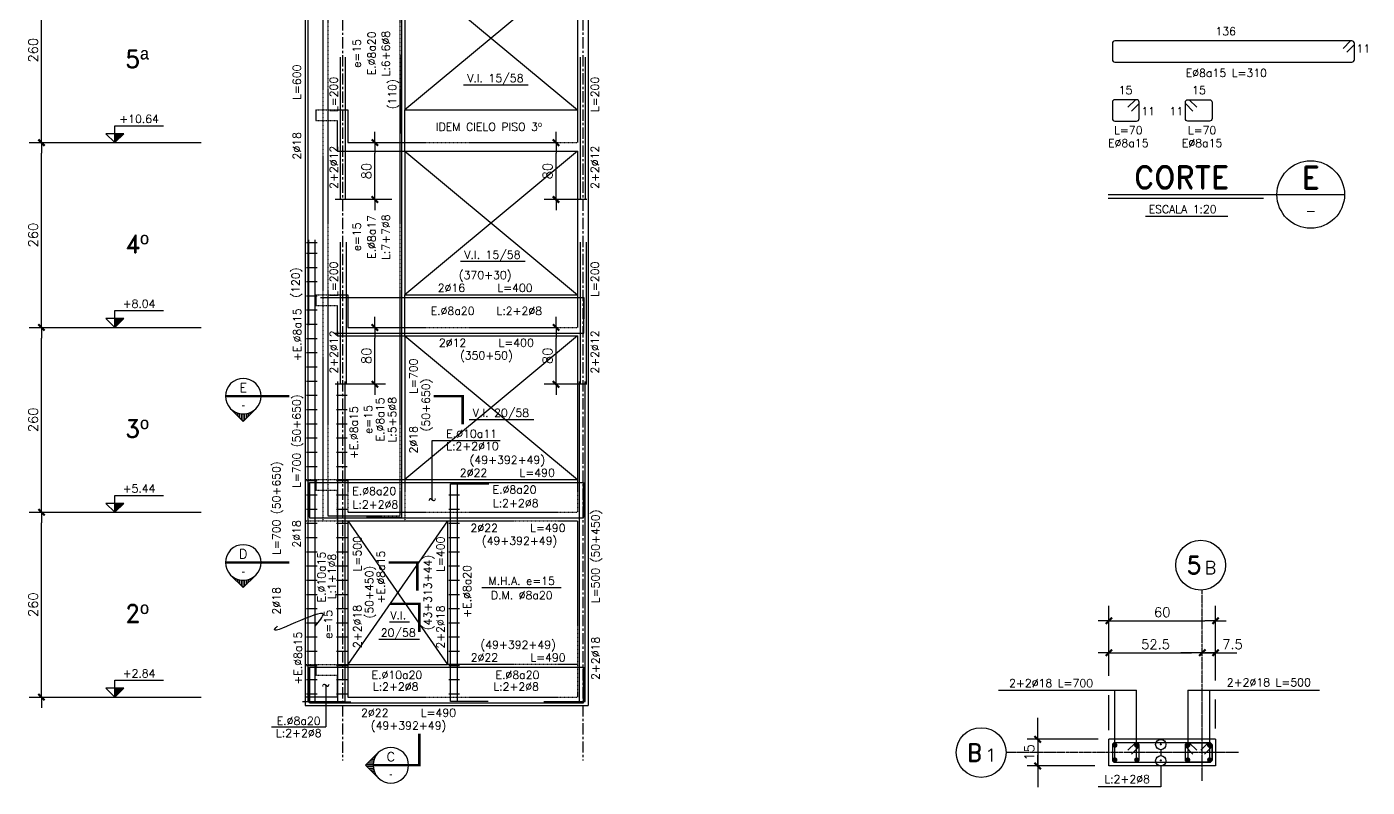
# Model space of a CAD drawing. Header units: millimetres. Extents: x 7459 to 12214, y -1151 to 2331.
# Drawn here: x 10129 to 12013, y -36 to 1033 of the extents above; entities that cross this region are included whole.
import ezdxf
from ezdxf.enums import TextEntityAlignment as Align

# ---------------------------------------------------------------- set-up
doc = ezdxf.new("R2010")
doc.units = ezdxf.units.MM
doc.header["$LTSCALE"] = 0.5
for name, pattern in [('CENTER', [50.8, 31.75, -6.35, 6.35, -6.35]), ('DASHED', [0.75, 0.5, -0.25]), ('EJES', [12.5, 10, -1, 0.5, -1])]:
    doc.linetypes.add(name, pattern=pattern)
for name, color, linetype in [('A-LINEA 015', 6, 'Continuous'), ('CONTORNOS', 3, 'Continuous'), ('CORTES', 5, 'Continuous'), ('COTAS1', 2, 'Continuous'), ('Cotas2', 1, 'Continuous'), ('EJES', 1, 'CENTER'), ('fe', 7, 'Continuous'), ('NIVELES', 3, 'Continuous'), ('SEGMENTOS1', 2, 'DASHED'), ('TEXTOS-SM', 3, 'Continuous'), ('TEXTOS1', 9, 'Continuous'), ('textos2', 2, 'Continuous'), ('VANOS', 1, 'Continuous')]:
    doc.layers.add(name, color=color, linetype=linetype)
doc.styles.add('ROMAND', font='romand')
doc.styles.add('ROMANS', font='romans')
doc.styles.add('ROMANS0', font='romans.shx')
doc.styles.add('SIETE50', font='ROMAND.SHX', dxfattribs={"height": 31.5})
doc.styles.get("Standard").update_dxf_attribs({"font": 'techl___.ttf'})
doc.dimstyles.new('ING20', dxfattribs={"dimscale": 50, "dimtxt": 0.27, "dimasz": 0.3, "dimexe": 0.3, "dimexo": 1, "dimgap": 0.1, "dimtad": 1, "dimlfac": 0.4, "dimzin": 12, "dimdsep": 46, "dimtxsty": 'ROMANS', "dimblk1": 'TICK1', "dimblk2": 'TICK1', "dimsah": 1, "dimcen": 0.09, "dimse1": 1, "dimse2": 1, "dimclrd": 2, "dimclre": 1, "dimclrt": 3, "dimadec": 0, "dimazin": 0, "dimtfac": 1, "dimtix": 1, "dimtmove": 2, "dimatfit": 3, "dimldrblk": 'TICK1', "dimfxl": 1, "dimtolj": 1, "dimtzin": 12, "dimarcsym": 0})
doc.dimstyles.new('ING50', dxfattribs={"dimscale": 50, "dimtxt": 0.27, "dimasz": 0.3, "dimexe": 0.2, "dimexo": 1, "dimgap": 0.1, "dimtad": 1, "dimzin": 12, "dimdsep": 46, "dimtxsty": 'ROMANS', "dimblk1": 'TICK1', "dimblk2": 'TICK1', "dimsah": 1, "dimcen": 0.09, "dimse1": 1, "dimse2": 1, "dimclrd": 2, "dimclre": 4, "dimclrt": 3, "dimadec": 0, "dimazin": 0, "dimtfac": 1, "dimtix": 1, "dimtmove": 2, "dimatfit": 3, "dimldrblk": 'TICK1', "dimfxl": 1, "dimtolj": 1, "dimtzin": 12, "dimarcsym": 0})

# ---------------------------------------------------------------- blocks, each defined once
blk = doc.blocks.new('TICK1')
at = {"color": 2}
for points in [[(0, 0), (-1, 0)], [(0, 0), (1, 0)]]:
    blk.add_lwpolyline(points, dxfattribs=at)
at = {"color": 2, "const_width": 0.2}
blk.add_lwpolyline([(-0.3, -0.3), (0.3, 0.3)], dxfattribs=at)
blk = doc.blocks.new('*D20')
at = {"layer": 'CORTES', "color": 2, "lineweight": -2}
for p, q in [((11549.6, 46), (11549.6, 61)), ((11549.6, 31), (11549.6, -6.5)), ((11549.6, -21.5), (11549.6, -36.5))]:
    blk.add_line(p, q, dxfattribs=at)
at = {"layer": 'Defpoints', "color": 0}
for p in [(11549.6, 31), (11549.6, -6.5), (11549.6, -6.5)]:
    blk.add_point(p, dxfattribs=at)
at = {"layer": 'CORTES', "color": 2, "lineweight": -2, "xscale": 15, "yscale": 15, "zscale": 15}
for p, rotation in [((11549.6, 31), 270), ((11549.6, -6.5), 90)]:
    blk.add_blockref('TICK1', p, dxfattribs=dict(at, rotation=rotation))
at = {"layer": 'CORTES', "color": 3, "insert": (11537.9, 12.3), "char_height": 13.5, "attachment_point": 5, "rotation": 90, "style": 'ROMANS'}
blk.add_mtext('\\A1;15', dxfattribs=at)
blk = doc.blocks.new('*D21')
at = {"layer": 'CORTES', "color": 2, "lineweight": -2}
for p, q in [((11765.9, 152.8), (11750.9, 152.8)), ((11780.9, 152.8), (11799.6, 152.8)), ((11814.6, 152.8), (11829.6, 152.8))]:
    blk.add_line(p, q, dxfattribs=at)
at = {"layer": 'Defpoints', "color": 0}
for p in [(11780.9, 152.8), (11799.6, 152.8), (11799.6, 152.8)]:
    blk.add_point(p, dxfattribs=at)
at = {"layer": 'CORTES', "color": 2, "lineweight": -2, "xscale": 15, "yscale": 15, "zscale": 15}
blk.add_blockref('TICK1', (11780.9, 152.8), dxfattribs=at)
at = {"layer": 'CORTES', "color": 2, "lineweight": -2, "xscale": 15, "yscale": 15, "zscale": 15, "rotation": 180}
blk.add_blockref('TICK1', (11799.6, 152.8), dxfattribs=at)
at = {"layer": 'CORTES', "color": 3, "insert": (11823.3, 164.6), "char_height": 13.5, "attachment_point": 5, "style": 'ROMANS'}
blk.add_mtext('\\A1;7.5', dxfattribs=at)
blk = doc.blocks.new('*D22')
at = {"layer": 'CORTES', "color": 2, "lineweight": -2}
blk.add_line((11664.6, 152.8), (11765.9, 152.8), dxfattribs=at)
at = {"layer": 'Defpoints', "color": 0}
for p in [(11649.6, 152.8), (11780.9, 152.8), (11780.9, 152.8)]:
    blk.add_point(p, dxfattribs=at)
at = {"layer": 'CORTES', "color": 2, "lineweight": -2, "xscale": 15, "yscale": 15, "zscale": 15, "rotation": 180}
blk.add_blockref('TICK1', (11649.6, 152.8), dxfattribs=at)
at = {"layer": 'CORTES', "color": 2, "lineweight": -2, "xscale": 15, "yscale": 15, "zscale": 15}
blk.add_blockref('TICK1', (11780.9, 152.8), dxfattribs=at)
at = {"layer": 'CORTES', "color": 3, "insert": (11715.2, 164.6), "char_height": 13.5, "attachment_point": 5, "style": 'ROMANS'}
blk.add_mtext('\\A1;52.5', dxfattribs=at)
blk = doc.blocks.new('eje-3')
at = {"color": 3, "linetype": 'Continuous'}
blk.add_circle((0, 0), 35, dxfattribs=at)
at = {"color": 5, "linetype": 'Continuous', "style": 'ROMAND'}
for height, p in [(25, (-9.2, 0)), (18, (13.7, -3.6))]:
    blk.add_attdef('0', text='', height=height, dxfattribs=at).set_placement(p, align=Align.MIDDLE)
blk = doc.blocks.new('nivel-el')
at = {"linetype": 'Continuous'}
blk.add_hatch(color=1, dxfattribs=at).paths.add_polyline_path([(0, 0), (12.5, 12.5), (0, 12.5)])
at = {"color": 3}
blk.add_lwpolyline([(0, 0), (12.5, 12.5), (0, 12.5), (-12.5, 12.5), (0, 0), (0, 12.5), (0, 23.6), (68.4, 23.6)], dxfattribs=at)
at = {"color": 3, "style": 'ROMANS'}
blk.add_attdef('%%P0.00', text='', height=11.2, dxfattribs=at).set_placement((34, 27.7), align=Align.CENTER)
blk = doc.blocks.new('*D30')
at = {"layer": 'COTAS1', "color": 2, "lineweight": -2}
blk.add_line((10149.3, 105.3), (10149.3, 335.3), dxfattribs=at)
at = {"layer": 'Defpoints', "color": 0}
for p in [(10149.3, 350.3), (10160.9, 350.3), (10160.9, 90.3)]:
    blk.add_point(p, dxfattribs=at)
at = {"layer": 'COTAS1', "color": 2, "lineweight": -2, "xscale": 15, "yscale": 15, "zscale": 15}
for p, rotation in [((10149.3, 350.3), 90), ((10149.3, 90.3), 270)]:
    blk.add_blockref('TICK1', p, dxfattribs=dict(at, rotation=rotation))
at = {"layer": 'COTAS1', "color": 3, "insert": (10137.6, 220.3), "char_height": 13.5, "attachment_point": 5, "rotation": 90, "style": 'ROMANS'}
blk.add_mtext('\\A1;260', dxfattribs=at)
blk = doc.blocks.new('*D31')
at = {"layer": 'COTAS1', "color": 2, "lineweight": -2}
blk.add_line((10149.3, 365.3), (10149.3, 595.3), dxfattribs=at)
at = {"layer": 'Defpoints', "color": 0}
for p in [(10149.3, 610.3), (10160.9, 610.3), (10160.9, 350.3)]:
    blk.add_point(p, dxfattribs=at)
at = {"layer": 'COTAS1', "color": 2, "lineweight": -2, "xscale": 15, "yscale": 15, "zscale": 15}
for p, rotation in [((10149.3, 610.3), 90), ((10149.3, 350.3), 270)]:
    blk.add_blockref('TICK1', p, dxfattribs=dict(at, rotation=rotation))
at = {"layer": 'COTAS1', "color": 3, "insert": (10137.6, 480.3), "char_height": 13.5, "attachment_point": 5, "rotation": 90, "style": 'ROMANS'}
blk.add_mtext('\\A1;260', dxfattribs=at)
blk = doc.blocks.new('*D32')
at = {"layer": 'COTAS1', "color": 2, "lineweight": -2}
blk.add_line((10149.3, 625.3), (10149.3, 855.3), dxfattribs=at)
at = {"layer": 'Defpoints', "color": 0}
for p in [(10149.3, 870.3), (10160.9, 870.3), (10160.9, 610.3)]:
    blk.add_point(p, dxfattribs=at)
at = {"layer": 'COTAS1', "color": 2, "lineweight": -2, "xscale": 15, "yscale": 15, "zscale": 15}
for p, rotation in [((10149.3, 870.3), 90), ((10149.3, 610.3), 270)]:
    blk.add_blockref('TICK1', p, dxfattribs=dict(at, rotation=rotation))
at = {"layer": 'COTAS1', "color": 3, "insert": (10137.6, 740.3), "char_height": 13.5, "attachment_point": 5, "rotation": 90, "style": 'ROMANS'}
blk.add_mtext('\\A1;260', dxfattribs=at)
blk = doc.blocks.new('*D33')
at = {"layer": 'COTAS1', "color": 2, "lineweight": -2}
blk.add_line((10149.3, 885.3), (10149.3, 1115.3), dxfattribs=at)
at = {"layer": 'Defpoints', "color": 0}
for p in [(10149.3, 1130.3), (10160.9, 1130.3), (10160.9, 870.3)]:
    blk.add_point(p, dxfattribs=at)
at = {"layer": 'COTAS1', "color": 2, "lineweight": -2, "xscale": 15, "yscale": 15, "zscale": 15}
for p, rotation in [((10149.3, 1130.3), 90), ((10149.3, 870.3), 270)]:
    blk.add_blockref('TICK1', p, dxfattribs=dict(at, rotation=rotation))
at = {"layer": 'COTAS1', "color": 3, "insert": (10137.6, 1000.3), "char_height": 13.5, "attachment_point": 5, "rotation": 90, "style": 'ROMANS'}
blk.add_mtext('\\A1;260', dxfattribs=at)
blk = doc.blocks.new('*D25')
at = {"layer": 'COTAS1', "color": 2, "lineweight": -2}
blk.add_line((10617.9, 805.3), (10617.9, 855.3), dxfattribs=at)
at = {"layer": 'Defpoints', "color": 0}
for p in [(10617.9, 870.3), (10629.5, 870.3), (10629.5, 790.3)]:
    blk.add_point(p, dxfattribs=at)
at = {"layer": 'COTAS1', "color": 2, "lineweight": -2, "xscale": 15, "yscale": 15, "zscale": 15}
for p, rotation in [((10617.9, 870.3), 90), ((10617.9, 790.3), 270)]:
    blk.add_blockref('TICK1', p, dxfattribs=dict(at, rotation=rotation))
at = {"layer": 'COTAS1', "color": 3, "insert": (10606.1, 830.3), "char_height": 13.5, "attachment_point": 5, "rotation": 90, "style": 'ROMANS'}
blk.add_mtext('\\A1;80', dxfattribs=at)
blk = doc.blocks.new('*D26')
at = {"layer": 'COTAS1', "color": 2, "lineweight": -2}
blk.add_line((10617.9, 545.3), (10617.9, 595.3), dxfattribs=at)
at = {"layer": 'Defpoints', "color": 0}
for p in [(10617.9, 610.3), (10629.5, 610.3), (10629.5, 530.3)]:
    blk.add_point(p, dxfattribs=at)
at = {"layer": 'COTAS1', "color": 2, "lineweight": -2, "xscale": 15, "yscale": 15, "zscale": 15}
for p, rotation in [((10617.9, 610.3), 90), ((10617.9, 530.3), 270)]:
    blk.add_blockref('TICK1', p, dxfattribs=dict(at, rotation=rotation))
at = {"layer": 'COTAS1', "color": 3, "insert": (10606.1, 570.3), "char_height": 13.5, "attachment_point": 5, "rotation": 90, "style": 'ROMANS'}
blk.add_mtext('\\A1;80', dxfattribs=at)
blk = doc.blocks.new('*D28')
at = {"layer": 'COTAS1', "color": 2, "lineweight": -2}
blk.add_line((10872.5, 805.3), (10872.5, 855.3), dxfattribs=at)
at = {"layer": 'Defpoints', "color": 0}
for p in [(10872.5, 870.3), (10884.1, 870.3), (10884.1, 790.3)]:
    blk.add_point(p, dxfattribs=at)
at = {"layer": 'COTAS1', "color": 2, "lineweight": -2, "xscale": 15, "yscale": 15, "zscale": 15}
for p, rotation in [((10872.5, 870.3), 90), ((10872.5, 790.3), 270)]:
    blk.add_blockref('TICK1', p, dxfattribs=dict(at, rotation=rotation))
at = {"layer": 'COTAS1', "color": 3, "insert": (10860.7, 830.3), "char_height": 13.5, "attachment_point": 5, "rotation": 90, "style": 'ROMANS'}
blk.add_mtext('\\A1;80', dxfattribs=at)
blk = doc.blocks.new('*D29')
at = {"layer": 'COTAS1', "color": 2, "lineweight": -2}
blk.add_line((10872.5, 545.3), (10872.5, 595.3), dxfattribs=at)
at = {"layer": 'Defpoints', "color": 0}
for p in [(10872.5, 610.3), (10884.1, 610.3), (10884.1, 530.3)]:
    blk.add_point(p, dxfattribs=at)
at = {"layer": 'COTAS1', "color": 2, "lineweight": -2, "xscale": 15, "yscale": 15, "zscale": 15}
for p, rotation in [((10872.5, 610.3), 90), ((10872.5, 530.3), 270)]:
    blk.add_blockref('TICK1', p, dxfattribs=dict(at, rotation=rotation))
at = {"layer": 'COTAS1', "color": 3, "insert": (10860.7, 570.3), "char_height": 13.5, "attachment_point": 5, "rotation": 90, "style": 'ROMANS'}
blk.add_mtext('\\A1;80', dxfattribs=at)
blk = doc.blocks.new('*X12')
at = {"color": 0}
for p, q in [((2587.5, 1330.3), (2587.5, 1337.9)), ((2590, 1330.5), (2590, 1340.4)), ((2592.5, 1330.4), (2592.5, 1338.9)), ((2575, 1325.1), (2575, 1325.4)), ((2577.5, 1326.9), (2577.5, 1327.9)), ((2580, 1328.2), (2580, 1330.4)), ((2582.5, 1329.2), (2582.5, 1332.9)), ((2585, 1329.9), (2585, 1335.4)), ((2595, 1330.1), (2595, 1336.4)), ((2597.5, 1329.5), (2597.5, 1333.9)), ((2600, 1328.6), (2600, 1331.4)), ((2602.5, 1327.4), (2602.5, 1328.9)), ((2605, 1325.9), (2605, 1326.4)), ((2607.5, 1323.8), (2607.5, 1323.9))]:
    blk.add_line(p, q, dxfattribs=at)
blk = doc.blocks.new('corte7')
at = {"color": 2, "linetype": 'Continuous'}
for p, q in [((-17.7, -17.7), (0, -35.4)), ((0, -35.4), (17.7, -17.7))]:
    blk.add_line(p, q, dxfattribs=at)
at = {"color": 2, "linetype": 'Continuous', "const_width": 3.5}
blk.add_lwpolyline([(-25, 0), (64.6, 0)], dxfattribs=at)
at = {"color": 1, "linetype": 'Continuous'}
blk.add_arc((0, 0), 25, 315, 225, dxfattribs=at)
at = {"color": 2, "linetype": 'Continuous'}
blk.add_arc((0, 0), 25, 225, 315, dxfattribs=at)
at = {"color": 2, "linetype": 'Continuous', "xscale": -1, "rotation": 180}
blk.add_blockref('*X12', (-2590.5, 1305.5), dxfattribs=at)
at = {"color": 3, "linetype": 'Continuous', "style": 'ROMAND'}
blk.add_attdef('A', text='', height=13, dxfattribs=at).set_placement((0, 12), align=Align.MIDDLE)
at = {"color": 3, "linetype": 'Continuous'}
blk.add_attdef('-', text='', height=13, dxfattribs=at).set_placement((0, -12), align=Align.MIDDLE)
blk = doc.blocks.new('corte9')
at = {"color": 2, "const_width": 3.51}
blk.add_lwpolyline([(0, 39.5), (0, 0), (40.5, 0)], dxfattribs=at)
blk = doc.blocks.new('*X7')
at = {"color": 0}
for p, q in [((2610.1, 1260), (2610.4, 1260)), ((2611.9, 1257.5), (2612.9, 1257.5)), ((2613.2, 1255), (2615.4, 1255)), ((2614.2, 1252.5), (2617.9, 1252.5)), ((2614.9, 1250), (2620.4, 1250)), ((2615.3, 1247.5), (2622.9, 1247.5)), ((2615.5, 1245), (2625.4, 1245)), ((2608.8, 1227.5), (2608.9, 1227.5)), ((2610.9, 1230), (2611.4, 1230)), ((2612.4, 1232.5), (2613.9, 1232.5)), ((2613.6, 1235), (2616.4, 1235)), ((2614.5, 1237.5), (2618.9, 1237.5)), ((2615.1, 1240), (2621.4, 1240)), ((2615.4, 1242.5), (2623.9, 1242.5))]:
    blk.add_line(p, q, dxfattribs=at)
blk = doc.blocks.new('corte6')
at = {"color": 2, "linetype": 'Continuous'}
for p, q in [((-57.7, 17.7), (-75.4, 0)), ((-75.4, 0), (-57.7, -17.7))]:
    blk.add_line(p, q, dxfattribs=at)
at = {"color": 2, "linetype": 'Continuous', "const_width": 3.5}
blk.add_lwpolyline([(-65, 0), (0, 0), (0, 44.5)], dxfattribs=at)
at = {"color": 1, "linetype": 'Continuous'}
blk.add_arc((-40, 0), 25, 225, 135, dxfattribs=at)
at = {"color": 2, "linetype": 'Continuous'}
blk.add_arc((-40, 0), 25, 135, 225, dxfattribs=at)
at = {"color": 2, "linetype": 'Continuous', "xscale": -1}
blk.add_blockref('*X7', (2550.5, -1244.5), dxfattribs=at)
at = {"color": 3, "linetype": 'Continuous', "style": 'ROMAND'}
blk.add_attdef('C', text='', height=13, dxfattribs=at).set_placement((-40, 12), align=Align.MIDDLE_CENTER)
at = {"color": 3, "linetype": 'Continuous'}
blk.add_attdef('-', text='', height=13, dxfattribs=at).set_placement((-40, -12), align=Align.MIDDLE)
blk = doc.blocks.new('*D69')
at = {"layer": 'CORTES', "color": 2, "lineweight": -2}
blk.add_line((11664.6, 197.8), (11784.6, 197.8), dxfattribs=at)
at = {"layer": 'Defpoints', "color": 0}
for p in [(11649.6, 197.8), (11799.6, 197.8), (11799.6, 197.8)]:
    blk.add_point(p, dxfattribs=at)
at = {"layer": 'CORTES', "color": 2, "lineweight": -2, "xscale": 15, "yscale": 15, "zscale": 15, "rotation": 180}
blk.add_blockref('TICK1', (11649.6, 197.8), dxfattribs=at)
at = {"layer": 'CORTES', "color": 2, "lineweight": -2, "xscale": 15, "yscale": 15, "zscale": 15}
blk.add_blockref('TICK1', (11799.6, 197.8), dxfattribs=at)
at = {"layer": 'CORTES', "color": 3, "insert": (11724.6, 209.6), "char_height": 13.5, "attachment_point": 5, "style": 'ROMANS'}
blk.add_mtext('\\A1;60', dxfattribs=at)
blk = doc.blocks.new('t-corte')
at = {"color": 6}
for p, q in [((-169.7, -4.9), (162.3, -4.9)), ((-169.7, -9.9), (48.3, -9.9))]:
    blk.add_line(p, q, dxfattribs=at)
at = {"color": 3}
blk.add_line((-117.3, -35.3), (-1.8, -35.3), dxfattribs=at)
blk.add_circle((114.8, -4.9), 47.5, dxfattribs=at)
at = {"color": 6, "style": 'SIETE50'}
blk.add_text('CORTE', height=31.5, dxfattribs=at).set_placement((-133.4, 3.7))
blk.add_attdef('A', text='', height=31.5, dxfattribs=at).set_placement((114.9, 18.7), align=Align.MIDDLE_CENTER)
at = {"color": 3, "style": 'ROMANS'}
blk.add_attdef('ESCALA', (-113, -31.1), '', height=11.2, dxfattribs=at)
blk.add_attdef('-', text='', height=13, dxfattribs=at).set_placement((115, -27.7), align=Align.MIDDLE)

msp = doc.modelspace()

# ---------------------------------------------------------------- linework, layer by layer
at = {"layer": 'CONTORNOS', "ltscale": 0.5}
for p, q in [((10519.998, 1936.333), (10519.998, 78.332)), ((10917.498, 1936.333), (10917.498, 78.332)), ((10659.998, 1118.333), (10659.998, 916.333)), ((10902.498, 1118.333), (10902.498, 916.333)), ((10659.998, 916.333), (10902.498, 916.333)), ((10659.998, 858.333), (10902.498, 858.333)), ((10659.998, 858.333), (10659.998, 656.333)), ((10902.498, 858.333), (10902.498, 656.333)), ((10659.998, 656.333), (10902.498, 656.333)), ((10659.998, 598.333), (10902.498, 598.333)), ((10659.998, 598.333), (10659.998, 396.333)), ((10902.498, 598.333), (10902.498, 396.333)), ((10659.998, 396.333), (10902.498, 396.333)), ((10579.998, 338.333), (10719.998, 338.333)), ((10579.998, 338.333), (10579.998, 136.332)), ((10719.998, 338.333), (10719.998, 136.332)), ((10579.998, 136.332), (10719.998, 136.332)), ((10519.998, 78.332), (10917.498, 78.332))]:
    msp.add_line(p, q, dxfattribs=at)
at = {"layer": 'CORTES', "color": 7, "ltscale": 0.5}
for p, q in [((11989.318, 1013.471), (11978.712, 1002.865)), ((11994.618, 1008.171), (11984.012, 997.565)), ((11686.818, 930.557), (11676.212, 919.951)), ((11692.118, 925.257), (11681.512, 914.651)), ((11757.118, 925.257), (11767.725, 914.651)), ((11762.418, 930.557), (11773.025, 919.951))]:
    msp.add_line(p, q, dxfattribs=at)
at = {"layer": 'CORTES', "color": 1, "linetype": 'EJES'}
for p, q in [((11780.868, -27.325), (11780.868, 240.908)), ((11831.641, 12.299), (11505.002, 12.299))]:
    msp.add_line(p, q, dxfattribs=at)
at = {"layer": 'CORTES', "color": 1}
for p, q in [((11649.618, 120.443), (11649.618, 218.78)), ((11799.618, 113.535), (11799.618, 218.78)), ((11494.431, 99.88), (11688.618, 99.88)), ((11658.118, 2.052), (11658.118, 99.88)), ((11688.618, 2.052), (11688.618, 99.88)), ((11760.618, 99.88), (11945.57, 99.88)), ((11760.618, 99.88), (11760.618, 2.052)), ((11791.115, 99.88), (11791.115, 2.052)), ((11649.618, 43.881), (11649.618, 93.137)), ((11799.618, 46.049), (11799.618, 86.749)), ((11634.618, 31.049), (11534.618, 31.049)), ((11722.559, 16.347), (11722.559, 7.973)), ((11629.829, -6.451), (11534.618, -6.451)), ((11722.559, -6.504), (11722.559, -35.681)), ((11722.559, -35.681), (11634.648, -35.681))]:
    msp.add_line(p, q, dxfattribs=at)
at = {"layer": 'CORTES'}
for p, q in [((11649.618, -6.451), (11649.618, 31.049)), ((11799.618, 31.049), (11649.618, 31.049)), ((11799.618, 31.049), (11799.618, -6.451)), ((11799.618, -6.451), (11649.618, -6.451))]:
    msp.add_line(p, q, dxfattribs=at)
at = {"layer": 'CORTES', "color": 2}
for p, q in [((11686.818, 26.052), (11676.212, 15.445)), ((11692.118, 20.752), (11681.512, 10.145)), ((11757.118, 20.752), (11767.725, 10.145)), ((11762.418, 26.052), (11773.025, 15.445)), ((11789.315, 26.052), (11778.709, 15.445)), ((11794.615, 20.752), (11784.009, 10.145))]:
    msp.add_line(p, q, dxfattribs=at)
at = {"layer": 'CORTES', "color": 7, "ltscale": 0.5, "elevation": 0}
for points in [[(11654.618, 986.971, 0.41421356), (11658.118, 983.471), (11991.118, 983.471, 0.41421356), (11994.618, 986.971), (11994.618, 998.471), (11994.618, 1009.971, 0.41421356), (11991.118, 1013.471), (11658.118, 1013.471, 0.41421356), (11654.618, 1009.971)], [(11654.618, 904.057, 0.41421356), (11658.118, 900.557), (11688.618, 900.557, 0.41421356), (11692.118, 904.057), (11692.118, 915.557), (11692.118, 927.057, 0.41421356), (11688.618, 930.557), (11658.118, 930.557, 0.41421356), (11654.618, 927.057)], [(11794.618, 904.057, -0.41421356), (11791.118, 900.557), (11760.618, 900.557, -0.41421356), (11757.118, 904.057), (11757.118, 915.557), (11757.118, 927.057, -0.41421356), (11760.618, 930.557), (11791.118, 930.557, -0.41421356), (11794.618, 927.057)]]:
    msp.add_lwpolyline(points, format="xyb", close=True, dxfattribs=at)
at = {"layer": 'CORTES', "color": 2}
for points in [[(11654.618, 2.052, 0.41421356), (11658.118, -1.448), (11791.115, -1.448, 0.41421356), (11794.615, 2.052), (11794.615, 8.552), (11794.615, 22.552, 0.41421356), (11791.115, 26.052), (11658.118, 26.052, 0.41421356), (11654.618, 22.552)], [(11654.618, 2.052, 0.41421356), (11658.118, -1.448), (11688.618, -1.448, 0.41421356), (11692.118, 2.052), (11692.118, 8.552), (11692.118, 22.552, 0.41421356), (11688.618, 26.052), (11658.118, 26.052, 0.41421356), (11654.618, 22.552)], [(11794.618, 2.052, -0.41421356), (11791.118, -1.448), (11760.618, -1.448, -0.41421356), (11757.118, 2.052), (11757.118, 8.552), (11757.118, 22.552, -0.41421356), (11760.618, 26.052), (11791.118, 26.052, -0.41421356), (11794.618, 22.552)]]:
    msp.add_lwpolyline(points, format="xyb", close=True, dxfattribs=at)
at = {"layer": 'CORTES', "color": 2, "const_width": 3.5}
for points in [[(11658.118, 24.302, 1), (11658.118, 20.802, 1)], [(11688.618, 24.302, -1), (11688.618, 20.802, -1)], [(11760.621, 24.302, -1), (11760.621, 20.802, -1)], [(11791.115, 24.302, 1), (11791.115, 20.802, 1)], [(11658.118, 3.802, 1), (11658.118, 0.302, 1)], [(11688.618, 3.802, -1), (11688.618, 0.302, -1)], [(11760.621, 3.802, -1), (11760.621, 0.302, -1)], [(11791.115, 3.802, 1), (11791.115, 0.302, 1)]]:
    msp.add_lwpolyline(points, format="xyb", close=True, dxfattribs=at)
at = {"layer": 'CORTES', "color": 2, "ltscale": 0.5, "const_width": 1.5}
for points in [[(11721.826, 23.863, 1), (11723.326, 23.863, 1)], [(11721.826, 1.268, -1), (11723.326, 1.268, -1)]]:
    msp.add_lwpolyline(points, format="xyb", close=True, dxfattribs=at)
at = {"layer": 'CORTES', "color": 1}
for centre in [(11722.559, 23.586), (11722.559, 0.735)]:
    msp.add_circle(centre, 7.239, dxfattribs=at)
at = {"layer": 'Cotas2'}
for p, q in [((10131.849, 870.333), (10373.879, 870.333)), ((10131.849, 610.333), (10373.879, 610.333)), ((10131.849, 350.333), (10373.879, 350.333)), ((10131.849, 90.332), (10373.879, 90.332))]:
    msp.add_line(p, q, dxfattribs=at)
at = {"layer": 'EJES'}
for p, q in [((10572.498, 2136.175), (10572.498, 0.992)), ((10909.998, 2136.264), (10909.998, 0.992))]:
    msp.add_line(p, q, dxfattribs=at)
at = {"layer": 'fe', "color": 6, "ltscale": 0.5}
for p, q in [((10654.998, 883.333), (10654.998, 993.333)), ((10524.998, 613.332), (10524.998, 733.332))]:
    msp.add_line(p, q, dxfattribs=at)
at = {"layer": 'fe', "color": 1, "ltscale": 0.5}
for p, q in [((10641.804, 790.333), (10561.921, 790.333)), ((10915.759, 790.333), (10855.755, 790.333)), ((10521.908, 729.869), (10536.897, 729.869)), ((10521.908, 714.869), (10536.897, 714.869)), ((10521.908, 694.869), (10536.897, 694.869)), ((10521.908, 674.869), (10536.897, 674.869)), ((10521.908, 654.869), (10536.897, 654.869)), ((10521.908, 634.869), (10536.897, 634.869)), ((10521.908, 614.869), (10536.897, 614.869)), ((10521.908, 594.869), (10536.897, 594.869)), ((10521.908, 574.869), (10536.897, 574.869)), ((10521.908, 554.869), (10536.897, 554.869)), ((10521.908, 534.869), (10536.897, 534.869)), ((10632.862, 530.333), (10561.921, 530.333)), ((10915.759, 530.333), (10855.755, 530.333)), ((10521.908, 514.869), (10536.897, 514.869)), ((10563.908, 514.869), (10578.897, 514.869)), ((10521.908, 494.869), (10536.897, 494.869)), ((10563.908, 494.869), (10578.897, 494.869)), ((10521.908, 474.869), (10536.897, 474.869)), ((10563.908, 474.869), (10578.897, 474.869)), ((10521.908, 454.869), (10536.897, 454.869)), ((10563.908, 454.869), (10578.897, 454.869)), ((10521.908, 434.869), (10536.897, 434.869)), ((10563.908, 434.869), (10578.897, 434.869)), ((10698.446, 368.676), (10698.446, 451.284)), ((10698.446, 451.284), (10793.813, 451.284)), ((10521.908, 414.869), (10536.897, 414.869)), ((10563.908, 414.869), (10578.897, 414.869)), ((10521.908, 394.869), (10536.897, 394.869)), ((10563.908, 394.869), (10578.897, 394.869)), ((10521.908, 374.869), (10536.897, 374.869)), ((10563.908, 374.869), (10578.897, 374.869)), ((10721.908, 374.869), (10736.897, 374.869)), ((10521.908, 354.869), (10536.897, 354.869)), ((10563.908, 354.869), (10578.897, 354.869)), ((10721.908, 354.869), (10736.897, 354.869)), ((10521.908, 334.869), (10536.897, 334.869)), ((10563.908, 334.869), (10578.897, 334.869)), ((10721.908, 334.869), (10736.897, 334.869)), ((10521.908, 314.869), (10536.897, 314.869)), ((10563.908, 314.869), (10578.897, 314.869)), ((10721.908, 314.869), (10736.897, 314.869)), ((10521.908, 294.869), (10536.897, 294.869)), ((10563.908, 294.869), (10578.897, 294.869)), ((10721.908, 294.869), (10736.897, 294.869)), ((10521.908, 274.869), (10536.897, 274.869)), ((10563.908, 274.869), (10578.897, 274.869)), ((10721.908, 274.869), (10736.897, 274.869)), ((10521.908, 254.869), (10536.897, 254.869)), ((10563.908, 254.869), (10578.897, 254.869)), ((10721.908, 254.869), (10736.897, 254.869)), ((10521.908, 234.869), (10536.897, 234.869)), ((10563.908, 234.869), (10578.897, 234.869)), ((10721.908, 234.869), (10736.897, 234.869)), ((10521.908, 214.869), (10536.897, 214.869)), ((10563.908, 214.869), (10578.897, 214.869)), ((10721.908, 214.869), (10736.897, 214.869)), ((10521.908, 194.869), (10536.897, 194.869)), ((10563.908, 194.869), (10578.897, 194.869)), ((10721.908, 194.869), (10736.897, 194.869)), ((10521.908, 174.869), (10536.897, 174.869)), ((10563.908, 174.869), (10578.897, 174.869)), ((10721.908, 174.869), (10736.897, 174.869)), ((10521.908, 154.869), (10536.897, 154.869)), ((10563.908, 154.869), (10578.897, 154.869)), ((10721.908, 154.869), (10736.897, 154.869)), ((10521.908, 134.869), (10536.897, 134.869)), ((10563.908, 134.869), (10578.897, 134.869)), ((10721.908, 134.869), (10736.897, 134.869)), ((10521.908, 114.869), (10536.897, 114.869)), ((10563.908, 114.869), (10578.897, 114.869)), ((10721.908, 114.869), (10736.897, 114.869)), ((10521.908, 94.869), (10536.897, 94.869)), ((10548.984, 106.279), (10548.984, 48.395)), ((10563.908, 94.869), (10578.897, 94.869)), ((10721.908, 94.869), (10736.897, 94.869)), ((10472.392, 48.395), (10548.984, 48.395))]:
    msp.add_line(p, q, dxfattribs=at)
at = {"layer": 'fe', "ltscale": 0.5}
for points in [[(10655.998, 883.333), (10655.998, 1483.333)], [(10523.998, 613.332), (10523.998, 1213.332)], [(10568.998, 990.333), (10568.998, 790.333)], [(10575.998, 990.333), (10575.998, 790.333)], [(10605.998, 343.333), (10655.998, 343.333), (10655.998, 993.333)], [(10906.498, 990.333), (10906.498, 790.333)], [(10913.498, 990.333), (10913.498, 790.333)], [(10573.998, 83.332), (10523.998, 83.332), (10523.998, 733.332)], [(10583.998, 83.332), (10533.998, 83.332), (10533.998, 733.332)], [(10568.998, 730.333), (10568.998, 530.333)], [(10577.498, 730.333), (10577.498, 530.333)], [(10906.498, 730.333), (10906.498, 530.333)], [(10914.998, 730.333), (10914.998, 530.333)], [(10541.498, 652.333), (10911.498, 652.333), (10911.498, 622.333)], [(10561.498, 602.333), (10911.498, 602.333), (10911.498, 652.333)], [(10515.998, 84.332), (10565.998, 84.332), (10565.998, 534.332)], [(10525.998, 84.332), (10575.998, 84.332), (10575.998, 534.332)], [(10855.498, 84.332), (10905.498, 84.332), (10905.498, 534.332)], [(10863.498, 84.332), (10913.498, 84.332), (10913.498, 534.332)], [(10525.998, 343.333), (10525.998, 392.333), (10910.998, 392.333), (10910.998, 343.333)], [(10525.998, 391.333), (10525.998, 342.333), (10910.998, 342.333), (10910.998, 391.333)], [(10767.998, 84.333), (10723.998, 84.333), (10723.998, 390.333), (10766.998, 390.333)], [(10776.998, 84.333), (10733.998, 84.333), (10733.998, 390.333), (10777.998, 390.333)], [(10525.998, 83.332), (10525.998, 132.332), (10910.998, 132.332), (10910.998, 83.332)], [(10525.998, 131.332), (10525.998, 82.332), (10910.998, 82.332), (10910.998, 131.332)]]:
    msp.add_lwpolyline(points, dxfattribs=at)
at = {"layer": 'fe', "color": 2, "ltscale": 0.5}
msp.add_spline([(10533.998, 190.124), (10545.216, 206.772), (10478.281, 187.374), (10481.184, 190.429)], degree=3, dxfattribs=at)
at = {"layer": 'SEGMENTOS1'}
for p, q in [((10544.998, 1905.333), (10544.998, 338.333)), ((10551.998, 1898.333), (10551.998, 345.333)), ((10652.998, 1898.333), (10652.998, 345.333)), ((10534.998, 916.333), (10579.998, 916.333)), ((10534.998, 916.333), (10534.998, 901.333)), ((10579.998, 916.333), (10579.998, 870.333)), ((10659.998, 858.333), (10659.998, 916.333)), ((10902.498, 916.333), (10902.498, 870.333)), ((10534.998, 901.333), (10564.998, 901.333)), ((10564.998, 901.333), (10564.998, 858.333)), ((10579.998, 870.333), (10902.498, 870.333)), ((10564.998, 858.333), (10659.998, 858.333)), ((10534.998, 656.333), (10579.998, 656.333)), ((10534.998, 656.333), (10534.998, 641.333)), ((10534.998, 641.333), (10564.998, 641.333)), ((10564.998, 641.333), (10564.998, 598.333)), ((10579.998, 656.333), (10579.998, 610.333)), ((10659.998, 598.333), (10659.998, 656.333)), ((10902.498, 656.333), (10902.498, 610.333)), ((10579.998, 610.333), (10902.498, 610.333)), ((10564.998, 598.333), (10659.998, 598.333)), ((10519.998, 396.333), (10659.998, 396.333)), ((10534.998, 396.333), (10534.998, 381.333)), ((10579.998, 396.333), (10579.998, 350.333)), ((10659.998, 396.333), (10659.998, 338.333)), ((10902.498, 396.333), (10902.498, 350.333)), ((10534.998, 381.333), (10564.998, 381.333)), ((10564.998, 381.333), (10564.998, 338.333)), ((10551.998, 345.333), (10652.998, 345.333)), ((10579.998, 350.333), (10902.498, 350.333)), ((10519.998, 338.333), (10579.998, 338.333)), ((10719.998, 338.333), (10902.498, 338.333)), ((10902.498, 338.333), (10902.498, 90.332)), ((10519.998, 136.332), (10579.998, 136.332)), ((10534.998, 136.332), (10534.998, 121.332)), ((10579.998, 136.332), (10579.998, 90.332)), ((10902.498, 136.332), (10719.998, 136.332)), ((10534.998, 121.332), (10564.998, 121.332)), ((10564.998, 121.332), (10564.998, 90.332)), ((10564.998, 90.332), (10519.998, 90.332)), ((10579.998, 90.332), (10902.498, 90.332))]:
    msp.add_line(p, q, dxfattribs=at)
at = {"layer": 'TEXTOS1', "color": 9}
for p, q in [((10742.435, 951.774), (10833.533, 951.774)), ((10738.253, 703.385), (10829.351, 703.385)), ((10750.267, 480.993), (10841.365, 480.993)), ((10638.614, 196.07), (10666.746, 196.07)), ((10623.591, 171.774), (10680.676, 171.774))]:
    msp.add_line(p, q, dxfattribs=at)
at = {"layer": 'TEXTOS1', "color": 5}
msp.add_line((10768.376, 244.539), (10879.581, 244.539), dxfattribs=at)
at = {"layer": 'VANOS', "ltscale": 0.5}
for p, q in [((10902.498, 1118.333), (10659.998, 916.333)), ((10659.998, 1118.333), (10902.498, 916.333)), ((10902.498, 858.333), (10659.998, 656.333)), ((10659.998, 858.333), (10902.498, 656.333)), ((10902.498, 598.333), (10659.998, 396.333)), ((10659.998, 598.333), (10902.498, 396.333)), ((10719.998, 338.333), (10579.998, 136.332)), ((10579.998, 338.333), (10719.998, 136.332))]:
    msp.add_line(p, q, dxfattribs=at)

# ---------------------------------------------------------------- block references
at = {"layer": 'A-LINEA 015', "ltscale": 0.5}
ref = msp.add_blockref('eje-3', (11778.618, 275.907), dxfattribs=at)
ref.add_attrib('0', '5', dxfattribs={"layer": '0', "color": 5, "linetype": 'Continuous', "height": 25, "style": 'ROMAND'}).set_placement((11769.428, 275.907), align=Align.MIDDLE)
ref.add_attrib('0', 'B', dxfattribs={"layer": '0', "color": 5, "linetype": 'Continuous', "height": 18, "style": 'ROMAND'}).set_placement((11792.304, 272.324), align=Align.MIDDLE)
ref = msp.add_blockref('eje-3', (11470.002, 12.299), dxfattribs=at)
ref.add_attrib('0', 'B', dxfattribs={"layer": '0', "color": 5, "linetype": 'Continuous', "height": 25, "style": 'ROMAND'}).set_placement((11460.811, 12.299), align=Align.MIDDLE)
ref.add_attrib('0', '1', dxfattribs={"layer": '0', "color": 5, "linetype": 'Continuous', "height": 18, "style": 'ROMAND'}).set_placement((11483.688, 8.716), align=Align.MIDDLE)
at = {"layer": 'CORTES'}
msp.add_blockref('t-corte', (11818.484, 802.156), dxfattribs=at).add_auto_attribs({'ESCALA': 'ESCALA 1:20', 'A': 'E', '-': '-'})
at = {"layer": 'CORTES', "ltscale": 0.5}
for name, p, values in [('corte7', (10432.886, 513.603), {'-': '-', 'A': 'E'}), ('corte7', (10432.886, 279.707), {'-': '-', 'A': 'D'}), ('corte6', (10680.375, -5.529), {'-': '-', 'C': 'C'})]:
    msp.add_blockref(name, p, dxfattribs=at).add_auto_attribs(values)
at = {"layer": 'CORTES', "ltscale": 0.5, "rotation": 180}
for p in [(10741.236, 513.603), (10677.631, 279.707), (10680.375, 221.485)]:
    msp.add_blockref('corte9', p, dxfattribs=at)
at = {"layer": 'NIVELES'}
for p, values in [((10252.499, 870.333), {'%%P0.00': '+10.64'}), ((10252.499, 610.333), {'%%P0.00': '+8.04'}), ((10252.499, 350.333), {'%%P0.00': '+5.44'}), ((10252.499, 90.332), {'%%P0.00': '+2.84'})]:
    msp.add_blockref('nivel-el', p, dxfattribs=at).add_auto_attribs(values)

# ---------------------------------------------------------------- texts
at = {"layer": 'CORTES', "color": 3, "ltscale": 0.5, "style": 'ROMANS0'}
for s, p in [('136', (11813.755, 1027.002)), ('11', (12007.358, 1002.663)), ('15', (11673.028, 944.088)), ('11', (11704.858, 914.497))]:
    msp.add_text(s, height=11.25, dxfattribs=at).set_placement(p, align=Align.MIDDLE)
for s, p in [('E%%C8a15 L=310', (11814.724, 962.661)), ('L=70', (11676.887, 882.044)), ('L=70', (11780.642, 882.044)), ('E%%C8a15', (11676.887, 864.044)), ('E%%C8a15', (11780.642, 864.044))]:
    msp.add_text(s, height=11.25, dxfattribs=at).set_placement(p, align=Align.CENTER)
for s, p in [('15', (11776.209, 944.088)), ('11', (11744.378, 914.497))]:
    msp.add_text(s, height=11.25, rotation=359.999997, dxfattribs=at).set_placement(p, align=Align.MIDDLE)
at = {"layer": 'CORTES', "color": 9, "style": 'ROMANS0'}
for s, p in [('2+2%%C18 L=700', (11568.384, 104.304)), ('2+2%%C18 L=500', (11874.45, 105.428)), ('L:2+2%%c8', (11675.223, -30.603))]:
    msp.add_text(s, height=11.25, dxfattribs=at).set_placement(p, align=Align.CENTER)
at = {"layer": 'fe', "color": 9, "ltscale": 0.5, "style": 'ROMANS0'}
for s, p in [('(110)', (10647.998, 938.333)), ('(120)', (10512.195, 673.332))]:
    msp.add_text(s, height=11.25, rotation=90, dxfattribs=at).set_placement(p, align=Align.CENTER)
at = {"layer": 'fe', "color": 1, "ltscale": 0.5, "style": 'ROMANS'}
msp.add_text('~', height=11.25, dxfattribs=at).set_placement((10698.444, 363.134), align=Align.CENTER)
msp.add_text('~', height=11.25, rotation=180, dxfattribs=at).set_placement((10548.986, 111.82), align=Align.CENTER)
at = {"layer": 'TEXTOS-SM', "ltscale": 0.5, "style": 'ROMANS0'}
for s, p in [('2%%c18     L=600', (10513.837, 913.332)), ('2+2%%c12     L=200', (10565.637, 884.09)), ('2+2%%c12     L=200', (10932.791, 884.09)), ('2+2%%c12     L=200', (10565.637, 624.09)), ('2+2%%c12     L=200', (10932.791, 624.09)), ('2%%c18     L=700', (10677.674, 499.777)), ('(50+650)', (10695.14, 501.224)), ('2%%c18     L=700 (50+650)', (10513.503, 408.332)), ('2%%c18     L=700 (50+650)', (10485.089, 314.244)), ('2+2%%c18     L=500 (50+450)', (10933.61, 234.266)), ('2+2%%c18     L=500', (10598.891, 238.018)), ('2+2%%c18     L=400', (10715.762, 237.333)), ('(43+313+44)', (10697.762, 237.333)), ('(50+450)', (10615.728, 238.018))]:
    msp.add_text(s, height=11.25, rotation=90, dxfattribs=at).set_placement(p, align=Align.CENTER)
for s, p in [('(370+30)', (10772.968, 678.333)), ('2%%c16     L=400', (10772.968, 660.333)), ('2%%c12     L=400', (10774.643, 583.083)), ('(350+50)', (10774.643, 565.269)), ('(49+392+49)', (10804.103, 418.333)), ('2%%c22     L=490', (10804.103, 400.333)), ('2%%c22     L=490', (10819.097, 322.608)), ('(49+392+49)', (10821.32, 304.608)), ('(49+392+49)', (10819.297, 158.332)), ('2%%c22     L=490', (10819.297, 140.332)), ('2%%c22     L=490', (10665.28, 62.608)), ('(49+392+49)', (10665.28, 44.608))]:
    msp.add_text(s, height=11.25, dxfattribs=at).set_placement(p, align=Align.CENTER)
at = {"layer": 'TEXTOS1', "color": 9, "style": 'ROMANS'}
for s, p in [('E.%%C8a20', (10619.014, 995.816)), ('L:6+6%%C8', (10638.797, 995.463)), ('e=15', (10598.039, 995.816)), ('e=15', (10598.039, 737.629)), ('E.%%C8a17', (10619.014, 737.629)), ('L:7+7%%C8', (10638.797, 737.277)), ('+E.%%C8a15', (10514.379, 599.945)), ('E.%%C8a15', (10630.839, 480.823)), ('L:5+5%%C8', (10648.023, 480.47)), ('+E.%%C8a15', (10593.924, 462.344)), ('e=15', (10614.241, 480.823)), ('E.%%C10a15', (10548.407, 259.158)), ('L:1+1%%C8', (10563.051, 259.929)), ('+E.%%C8a15', (10632.076, 259.158)), ('+E.%%C8a20', (10753.114, 238.995)), ('e=15', (10557.928, 192.655)), ('+E.%%C8a15', (10515.402, 144.994))]:
    msp.add_text(s, height=11.25, rotation=90, dxfattribs=at).set_placement(p, align=Align.CENTER)
for s, p in [('V.I. 15/58', (10787.306, 955.374)), ('IDEM CIELO PISO 3º', (10778.086, 886.913)), ('V.I. 15/58', (10783.123, 706.985)), ('E.%%C8a20', (10727.171, 627.91)), ('L:2+2%%C8', (10820.886, 627.91)), ('V.I. 20/58', (10795.137, 484.593)), ('E.%%C10a11', (10753.937, 455.224)), ('L:2+2%%C10', (10755.097, 437.734)), ('E.%%C8a20', (10617.04, 374.602)), ('E.%%C8a20', (10814.224, 376.492)), ('L:2+2%%C8', (10618.694, 355.632)), ('L:2+2%%C8', (10815.878, 357.523)), ('M.H.A. e=15', (10824.235, 248.139)), ('D.M. %%C8a20', (10824.39, 227.976)), ('V.I.', (10650.764, 199.67)), ('20/58', (10650.764, 175.374)), ('E.%%C10a20', (10648.966, 115.972)), ('E.%%C8a20', (10818.328, 115.972)), ('L:2+2%%C8', (10647.157, 99.393)), ('L:2+2%%C8', (10816.52, 99.393)), ('E.%%C8a20', (10510.823, 51.162)), ('L:2+2%%C8', (10510.939, 34.138))]:
    msp.add_text(s, height=11.25, dxfattribs=at).set_placement(p, align=Align.CENTER)
at = {"layer": 'textos2', "color": 5, "style": 'ROMAND'}
for s, p in [('5ª', (10266.794, 975.415)), ('4º', (10266.794, 715.415)), ('3º', (10266.794, 455.415)), ('2º', (10266.794, 195.415))]:
    msp.add_text(s, height=25, dxfattribs=at).set_placement(p)

# ---------------------------------------------------------------- dimensions: what is measured, and where the dimension line sits
at = {"layer": 'CORTES'}
for base, p1, p2, picture, middle in [((11799.618, 197.847), (11649.618, 197.847), (11799.618, 197.847), '*D69', (11724.618, 209.597)), ((11780.868, 152.847), (11649.618, 152.847), (11780.868, 152.847), '*D22', (11715.243, 164.597))]:
    dim = msp.add_linear_dim(base=base, p1=p1, p2=p2, dimstyle='ING20', dxfattribs=at)
    dim.commit()
    dim.dimension.update_dxf_attribs({"geometry": picture, "text_midpoint": middle})
dim = msp.add_linear_dim(base=(11799.618, 152.847), p1=(11780.868, 152.847), p2=(11799.618, 152.847), dimstyle='ING20', dxfattribs=at)
dim.commit()
dim.dimension.update_dxf_attribs({"geometry": '*D21', "text_midpoint": (11823.35, 164.597), "dimtype": 160})
dim = msp.add_linear_dim(base=(11549.618, -6.451), p1=(11549.618, 31.049), p2=(11549.618, -6.451), angle=270, dimstyle='ING20', dxfattribs=at)
dim.commit()
dim.dimension.update_dxf_attribs({"geometry": '*D20', "text_midpoint": (11537.868, 12.299)})
at = {"layer": 'COTAS1'}
for base, p1, p2, picture, middle in [((10149.307, 1130.333), (10160.947, 870.333), (10160.947, 1130.333), '*D33', (10137.557, 1000.333)), ((10149.307, 870.333), (10160.947, 610.333), (10160.947, 870.333), '*D32', (10137.557, 740.333)), ((10617.862, 870.333), (10629.501, 790.333), (10629.501, 870.333), '*D25', (10606.112, 830.333)), ((10872.473, 870.333), (10884.112, 790.333), (10884.112, 870.333), '*D28', (10860.723, 830.333)), ((10149.307, 610.333), (10160.947, 350.333), (10160.947, 610.333), '*D31', (10137.557, 480.333)), ((10617.862, 610.333), (10629.501, 530.333), (10629.501, 610.333), '*D26', (10606.112, 570.333)), ((10872.473, 610.333), (10884.112, 530.333), (10884.112, 610.333), '*D29', (10860.723, 570.333)), ((10149.307, 350.333), (10160.947, 90.332), (10160.947, 350.333), '*D30', (10137.557, 220.333))]:
    dim = msp.add_linear_dim(base=base, p1=p1, p2=p2, angle=270, dimstyle='ING50', dxfattribs=at)
    dim.commit()
    dim.dimension.update_dxf_attribs({"geometry": picture, "text_midpoint": middle})

doc.saveas('drawing.dxf')
